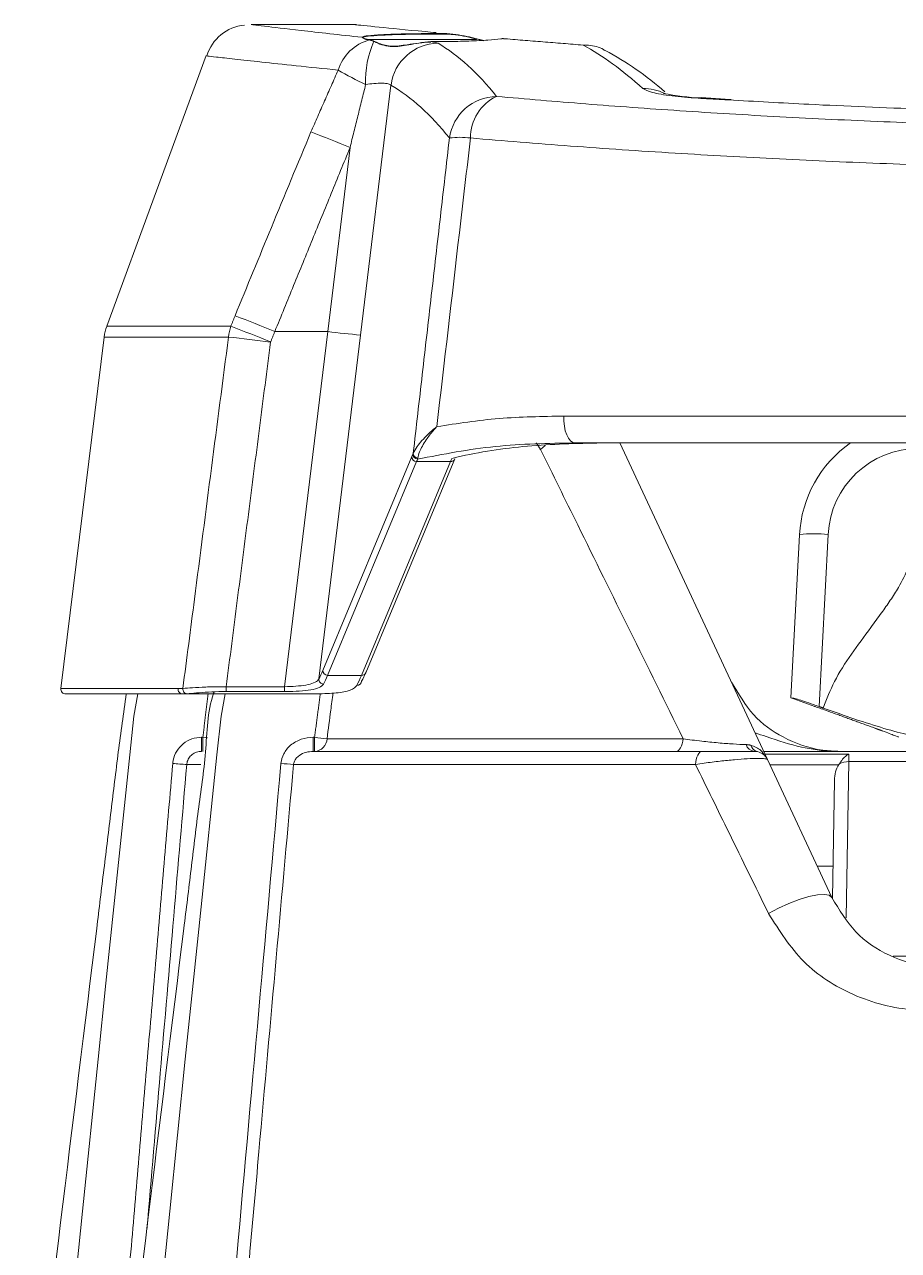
# Model space of a CAD drawing. Extents: x 11 to 120, y 2 to 94.
# Drawn here: x 52.708 to 54.537, y 89.015 to 91.578 of the extents above; entities that cross this region are included whole.
import ezdxf

# ---------------------------------------------------------------- set-up
doc = ezdxf.new("R2010")
doc.units = 0
doc.header["$MEASUREMENT"] = 0
doc.linetypes.add('SLD-Solid', pattern=[0])
doc.layers.add('OBJECT', color=7, linetype='CONTINUOUS')

msp = doc.modelspace()

# ---------------------------------------------------------------- linework, layer by layer
at = {"layer": 'OBJECT', "color": 7, "linetype": 'SLD-Solid', "lineweight": 15}
for p, q in [((53.4019, 91.5784), (53.182, 91.5784)), ((53.4201, 91.5483), (53.42, 91.5484)), ((53.4213, 91.5474), (53.6532, 91.5474)), ((53.6533, 91.5474), (53.422, 91.5474)), ((53.6541, 91.5484), (53.654, 91.5484)), ((53.6541, 91.5484), (53.6543, 91.5483)), ((53.7045, 91.5484), (53.7043, 91.5484)), ((53.7044, 91.5484), (53.7043, 91.5484)), ((53.7046, 91.5484), (53.7045, 91.5484)), ((53.0878, 91.5133), (52.8796, 90.9473)), ((53.4745, 91.4516), (53.411, 90.9291)), ((54.1171, 91.4243), (54.1234, 91.425)), ((54.1861, 91.4217), (54.1235, 91.4253)), ((54.1842, 91.4218), (54.1239, 91.4255)), ((53.342, 90.9364), (53.3888, 91.3212)), ((52.8796, 90.9473), (53.1392, 90.9473)), ((53.342, 90.9364), (53.2314, 90.9364)), ((53.2517, 90.1936), (53.342, 90.9364)), ((52.8742, 90.9249), (52.7839, 90.1896)), ((53.1344, 90.9249), (52.8742, 90.9249)), ((53.411, 90.9291), (53.3235, 90.2099)), ((53.8365, 90.7595), (56.5375, 90.7595)), ((53.7973, 90.6983), (53.7873, 90.6896)), ((56.5143, 90.7034), (53.8597, 90.7034)), ((54.0537, 90.7034), (53.9147, 90.7034)), ((53.9754, 90.7034), (53.9537, 90.7034)), ((54.2626, 90.0411), (53.9537, 90.7034)), ((54.0888, 90.7034), (53.9869, 90.7034)), ((54.436, 90.7034), (54.0808, 90.7034)), ((54.6645, 90.7034), (54.1247, 90.7034)), ((53.3319, 90.2278), (53.5181, 90.6749)), ((53.5279, 90.6645), (53.3417, 90.2173)), ((53.4128, 90.2173), (53.599, 90.6645)), ((53.422, 90.2227), (53.6082, 90.6699)), ((53.599, 90.6645), (53.5279, 90.6645)), ((54.3115, 90.1703), (54.3294, 90.5115)), ((54.3893, 90.512), (54.3704, 90.1521)), ((53.1296, 90.1835), (53.1296, 90.1936)), ((53.1296, 90.1936), (53.2517, 90.1936)), ((53.2517, 90.1835), (53.2517, 90.1936)), ((53.3417, 90.2173), (53.4128, 90.2173)), ((52.7839, 90.1896), (53.029, 90.1896)), ((53.0379, 90.1784), (52.7938, 90.1784)), ((52.9139, 90.1784), (52.8643, 90.1784)), ((53.0574, 90.1784), (53.0289, 90.1784)), ((53.2587, 90.1784), (53.0379, 90.1784)), ((53.2517, 90.1835), (53.1296, 90.1835)), ((54.3152, 90.169), (54.3115, 90.1703)), ((54.3152, 90.169), (54.3612, 90.1522)), ((53.0808, 90.0879), (53.0782, 90.0879)), ((53.0782, 90.0879), (53.0782, 90.0584)), ((53.0808, 90.0879), (53.0808, 90.0584)), ((53.3146, 90.0879), (53.3118, 90.0879)), ((53.3118, 90.0584), (53.3118, 90.0879)), ((53.3146, 90.0879), (53.3146, 90.0584)), ((54.0858, 90.0848), (53.3406, 90.0848)), ((54.1265, 90.0584), (53.3118, 90.0584)), ((54.2545, 90.0584), (54.9115, 90.0584)), ((54.4329, 90.0584), (54.2545, 90.0584)), ((54.4329, 90.0584), (54.2545, 90.0584)), ((54.4329, 90.0584), (54.2545, 90.0584)), ((54.4329, 90.0529), (54.2571, 90.0529)), ((54.397, 89.7528), (54.2626, 90.0411)), ((54.4327, 90.037), (54.4329, 90.0529)), ((53.0471, 90.031), (53.0767, 90.031)), ((53.2706, 90.031), (54.1117, 90.031)), ((54.2675, 90.0306), (54.4114, 90.0306)), ((54.427, 89.71), (54.4327, 90.037)), ((54.9115, 90.037), (54.4327, 90.037)), ((54.4024, 89.9977), (54.3981, 89.7513)), ((54.3992, 89.8184), (54.3664, 89.8184)), ((54.5257, 89.6298), (54.9615, 89.6298))]:
    msp.add_line(p, q, dxfattribs=at)
at = {"layer": 'OBJECT', "color": 7, "linetype": 'SLD-Solid', "lineweight": 15, "flags": 128}
for points in [[(53.4198, 91.5484), (53.4199, 91.5484), (53.42, 91.5484)], [(53.8597, 90.7034), (53.8548, 90.7045), (53.8501, 90.7078), (53.8458, 90.7132), (53.8422, 90.7203), (53.8393, 90.7289), (53.8373, 90.7386), (53.8364, 90.7489), (53.8365, 90.7595)], [(52.945, 90.1784), (52.9364, 90.1318), (52.928, 90.0512), (52.8946, 89.7331), (52.8781, 89.574), (52.8616, 89.4149), (52.829, 89.0966), (52.8075, 88.8844), (52.7934, 88.7428), (52.7841, 88.6482), (52.7781, 88.5852), (52.7742, 88.5431), (52.7716, 88.515), (52.77, 88.4962), (52.769, 88.4837), (52.7683, 88.4753), (52.7679, 88.4697), (52.7677, 88.466), (52.7675, 88.4635), (52.7675, 88.4618), (52.7674, 88.4607), (52.7674, 88.4599), (52.7674, 88.4594), (52.7674, 88.4591), (52.7675, 88.4589), (52.7675, 88.4587), (52.7675, 88.4586), (52.7675, 88.4585), (52.7675, 88.4585), (52.7675, 88.4585), (52.7676, 88.4584), (52.7676, 88.4584), (52.7676, 88.4584), (52.7676, 88.4584), (52.7676, 88.4584)], [(53.1275, 90.1784), (53.1189, 90.1318), (53.1104, 90.0512), (53.0771, 89.7331), (53.0606, 89.574), (53.0441, 89.4149), (53.0114, 89.0966), (52.99, 88.8844), (52.9759, 88.7428), (52.9666, 88.6482), (52.9606, 88.5852), (52.9566, 88.5431), (52.9541, 88.515), (52.9525, 88.4962), (52.9514, 88.4837), (52.9508, 88.4753), (52.9504, 88.4697), (52.9501, 88.466), (52.95, 88.4635), (52.9499, 88.4618), (52.9499, 88.4607), (52.9499, 88.4599), (52.9499, 88.4594), (52.9499, 88.4591), (52.9499, 88.4589), (52.9499, 88.4587), (52.95, 88.4586), (52.95, 88.4585), (52.95, 88.4585), (52.95, 88.4585), (52.95, 88.4584), (52.95, 88.4584), (52.95, 88.4584), (52.95, 88.4584), (52.95, 88.4584)], [(53.0906, 90.0867), (53.0859, 90.0873), (53.0808, 90.0879)], [(54.0858, 90.0848), (54.0852, 90.0795), (54.0841, 90.0744), (54.0826, 90.0699), (54.0806, 90.0659), (54.0783, 90.0627), (54.0758, 90.0604), (54.0731, 90.0589), (54.0703, 90.0584)], [(54.1265, 90.0584), (54.1238, 90.0579), (54.1211, 90.0564), (54.1187, 90.0539), (54.1165, 90.0505), (54.1146, 90.0464), (54.1132, 90.0417), (54.1122, 90.0365), (54.1117, 90.031)], [(54.397, 89.7528), (54.3917, 89.7574), (54.3815, 89.7594), (54.367, 89.7585), (54.349, 89.7549), (54.3286, 89.7488), (54.3069, 89.7404), (54.2852, 89.7304), (54.2646, 89.7192)]]:
    msp.add_lwpolyline(points, dxfattribs=at)
at = {"layer": 'OBJECT', "color": 7, "linetype": 'SLD-Solid', "lineweight": 15}
for centre, radius, start, end in [((53.1759, 91.487), 0.0904, 95.1359, 163.4201), ((53.414, 91.5507), 0.001, 30.2792, 90.0302), ((53.4547, 91.4545), 0.0952, 105.3477, 162.5386), ((53.4198, 91.5475), 0.000923, 70.2229, 99.1686), ((53.6195, 91.4618), 0.1982, 155.6676, 182.5322), ((53.5741, 91.4388), 0.1004, 90.6214, 172.6578), ((53.6541, 91.5475), 0.000935, 95.0958, 182.0619), ((53.6542, 91.5474), 0.000928, 94.9576, 181.4457), ((53.6152, 90.9491), 0.6523, 48.5019, 61.8767), ((53.7533, 92.1606), 0.7815, 240.113, 244.8732), ((53.6969, 91.327), 0.101, 90.8676, 171.9948), ((53.7363, 91.3418), 0.0955, 115.4103, 180.3891), ((54.0032, 91.3467), 0.0978, 63.2039, 91.0313), ((54.135, 91.8556), 0.4307, 257.9358, 268.4601), ((52.069, 88.1479), 3.4368, 67.4171, 68.8858), ((53.6188, 91.1652), 0.1773, 82.8774, 97.1226), ((51.9777, 87.8761), 3.3072, 67.7219, 69.2715), ((52.9734, 90.9127), 0.1, 159.8, 173), ((53.2444, 90.913), 0.1106, 161.9536, 173.8113), ((51.9722, 87.8602), 3.3004, 67.7371, 69.291), ((53.514, 92.2301), 1.3051, 262.4274, 265.4721), ((52.8017, 87.7415), 3.2007, 82.4457, 84.0336), ((53.5305, 90.6798), 0.0102, 178.1906, 267.9347), ((53.5312, 90.6818), 0.0102, 179.3462, 265.2479), ((54.579, 90.4984), 0.25, 124.9152, 177), ((54.579, 90.5021), 0.19, 90, 177), ((53.5283, 90.6747), 0.0102, 178.7677, 267.9095), ((53.5998, 90.6737), 0.00921, 264.7775, 335.6643), ((54.3615, 90.2654), 0.2482, 83.5663, 97.4335), ((53.3421, 90.2276), 0.0102, 178.7677, 267.9095), ((53.4136, 90.2265), 0.00921, 264.7775, 335.6643), ((53.3337, 90.2093), 0.0102, 176.6195, 268.0996), ((53.4037, 90.2059), 0.00933, 266.5384, 354.4818), ((52.7938, 90.1884), 0.01, 173, 270), ((53.0385, 90.1881), 0.00967, 170.6544, 266.2787), ((53.0488, 90.1886), 0.00985, 171.8397, 264.8762), ((53.4459, 91.07), 0.9909, 262.3835, 263.9005), ((53.3129, 90.0861), 0.0278, 273.4847, 357.1677), ((54.2367, 90.078), 0.0197, 195.8828, 263.3455), ((54.2462, 90.0765), 0.0193, 195.2973, 255.07), ((54.2354, 90.0284), 0.03, 25, 78.8348), ((53.076, 90.6454), 0.6151, 264.5615, 267.3104), ((53.3343, 91.0012), 0.9722, 264.6847, 266.2429), ((54.4316, 89.9969), 0.0401, 88.4209, 118.9184)]:
    msp.add_arc(centre, radius, start, end, dxfattribs=at)
for centre, major_axis, ratio, start_param, end_param in [((51.2981, 74.2014), (2.1689, 17.375), 0.120232, 6.166548, 6.230996), ((55.8594, 74.2014), (-2.1689, 17.375), 0.120232, 6.143924, 6.197792), ((51.1996, 74.2136), (2.1692, 17.275), 0.120906, 6.166722, 6.23117), ((53.4841, 90.2046), (0.064, 0.5099), 0.120906, 0.385369, 0.412418), ((53.494, 90.2034), (0.0641, 0.4999), 0.123247, 0.385982, 0.413031), ((53.565, 90.2034), (0.0641, 0.4999), 0.123247, 0.377133, 0.413031), ((53.3645, 90.6796), (0.0615, 0.4899), 0.120906, 3.445752, 3.554011), ((53.4553, 90.6772), (0.0615, 0.4899), 0.120906, 3.427547, 3.554011), ((53.3744, 90.6784), (0.0615, 0.4999), 0.118561, 3.445151, 3.55341), ((53.4454, 90.6784), (0.0615, 0.4999), 0.118561, 3.426946, 3.55341), ((54.4324, 89.9971), (0.0008, 0.0477), 0.62936, 0.801932, 1.57041)]:
    msp.add_ellipse(centre, major_axis=major_axis, ratio=ratio, start_param=start_param, end_param=end_param, dxfattribs=at)
for points, knots in [([(53.1816, 91.5784), (53.1817, 91.5784), (53.1829, 91.5782), (53.1854, 91.5779), (53.1879, 91.5776), (53.2147, 91.5744), (53.2772, 91.5668), (53.368, 91.5568), (53.414, 91.5517)], [0, 0, 0, 0, 0.010095, 0.094011, 0.176827, 0.354266, 0.6732, 1, 1, 1, 1]), ([(53.5688, 91.5614), (53.5612, 91.5621), (53.5106, 91.5668), (53.4436, 91.5735), (53.3961, 91.5784), (53.4006, 91.5779), (53.4019, 91.5778)], [0, 0, 0, 0, 0.066123, 0.44187, 0.828577, 1, 1, 1, 1]), ([(53.414, 91.5517), (53.4156, 91.5526), (53.4189, 91.5545), (53.4448, 91.5568), (53.4831, 91.5585), (53.5309, 91.5594), (53.5686, 91.5595), (53.5883, 91.5593), (53.5913, 91.5593)], [0, 0, 0, 0, 0.19324, 0.386487, 0.579566, 0.772391, 0.965024, 1, 1, 1, 1]), ([(53.5911, 91.5583), (53.5743, 91.5584), (53.5405, 91.5585), (53.4918, 91.5577), (53.4516, 91.5561), (53.4241, 91.5539), (53.4154, 91.552), (53.4151, 91.5509), (53.415, 91.5507)], [0, 0, 0, 0, 0.192566, 0.385131, 0.577738, 0.770507, 0.963514, 1, 1, 1, 1]), ([(53.6532, 91.5474), (53.6391, 91.5514), (53.6198, 91.5569), (53.5972, 91.558), (53.5911, 91.5583)], [0, 0, 0, 0, 0.728741, 1, 1, 1, 1]), ([(53.5913, 91.5593), (53.6079, 91.5576), (53.6305, 91.5552), (53.6492, 91.5498), (53.6541, 91.5483)], [0, 0, 0, 0, 0.736893, 1, 1, 1, 1]), ([(53.558, 91.5427), (53.5411, 91.5407), (53.5121, 91.5372), (53.4754, 91.5306), (53.4528, 91.5375), (53.4424, 91.542), (53.4389, 91.5435)], [0, 0, 0, 0, 0.356931, 0.612992, 0.87017, 1, 1, 1, 1]), ([(53.4398, 91.5426), (53.4501, 91.538), (53.4683, 91.53), (53.5079, 91.5343), (53.5374, 91.5414), (53.5552, 91.5417), (53.558, 91.5417)], [0, 0, 0, 0, 0.35074, 0.624871, 0.939556, 1, 1, 1, 1]), ([(53.7044, 91.5484), (53.6963, 91.5475), (53.6801, 91.5457), (53.6387, 91.5437), (53.5961, 91.5427), (53.5685, 91.5427), (53.558, 91.5427)], [0, 0, 0, 0, 0.276322, 0.552658, 0.828641, 1, 1, 1, 1]), ([(53.558, 91.5427), (53.558, 91.5427), (53.5659, 91.5416), (53.5694, 91.5404), (53.573, 91.5392)], [0, 0, 0, 0, 0.008018, 1, 1, 1, 1]), ([(53.9223, 91.5239), (53.9213, 91.5247), (53.9115, 91.5319), (53.895, 91.5346), (53.8805, 91.5355), (53.8767, 91.5354), (53.8766, 91.5354)], [0, 0, 0, 0, 0.079323, 0.761323, 0.990732, 1, 1, 1, 1]), ([(53.3639, 91.4831), (53.3335, 91.4862), (53.2725, 91.4924), (53.2007, 91.5002), (53.1442, 91.5065), (53.1082, 91.5106), (53.0896, 91.5127), (53.0894, 91.5128), (53.0892, 91.5128)], [0, 0, 0, 0, 0.176776, 0.355029, 0.53797, 0.722538, 0.884241, 1, 1, 1, 1]), ([(53.4745, 91.4516), (53.473, 91.4527), (53.4701, 91.4549), (53.457, 91.4559), (53.4402, 91.4552), (53.4273, 91.4538), (53.4215, 91.4531)], [0, 0, 0, 0, 0.262327, 0.524834, 0.784589, 1, 1, 1, 1]), ([(53.6954, 91.4281), (53.757, 91.4227), (53.8806, 91.4121), (54.0794, 91.3977), (54.2877, 91.3851), (54.5024, 91.3749), (54.7204, 91.3674), (54.9413, 91.3626), (55.1667, 91.3608), (55.391, 91.362), (55.6112, 91.3662), (55.827, 91.3731), (56.0408, 91.3827), (56.2564, 91.3952), (56.4715, 91.4103), (56.6094, 91.4221), (56.6787, 91.4281)], [0, 0, 0, 0, 0.069423, 0.139315, 0.210704, 0.282616, 0.352042, 0.421958, 0.493432, 0.565446, 0.634079, 0.703187, 0.773786, 0.844894, 0.922121, 1, 1, 1, 1]), ([(54.0015, 91.4444), (54.0068, 91.4417), (54.0175, 91.4361), (54.0594, 91.4288), (54.0981, 91.4258), (54.1171, 91.4243)], [0, 0, 0, 0, 0.336948, 0.673845, 1, 1, 1, 1]), ([(56.2041, 91.4214), (56.1572, 91.4186), (56.0457, 91.4121), (55.8605, 91.404), (55.6512, 91.397), (55.4383, 91.3926), (55.2257, 91.3908), (55.0128, 91.3917), (54.799, 91.3951), (54.5761, 91.4016), (54.3683, 91.41), (54.2366, 91.4176), (54.1809, 91.4208)], [0, 0, 0, 0, 0.073735, 0.174905, 0.279004, 0.383102, 0.484278, 0.585454, 0.689583, 0.793713, 0.912817, 1, 1, 1, 1]), ([(53.1482, 90.9692), (53.1735, 91.0309), (53.2261, 91.1593), (53.2794, 91.2874), (53.307, 91.3539)], [0, 0, 0, 0, 0.480478, 1, 1, 1, 1]), ([(53.6408, 91.3411), (53.6331, 91.2751), (53.6096, 91.0739), (53.5861, 90.8727), (53.5704, 90.7375)], [0, 0, 0, 0, 0.328344, 1, 1, 1, 1]), ([(56.7332, 91.3411), (56.6688, 91.3358), (56.5396, 91.3251), (56.332, 91.3108), (56.1144, 91.2982), (55.8903, 91.288), (55.6628, 91.2806), (55.4324, 91.2759), (55.1974, 91.2742), (54.9636, 91.2756), (54.734, 91.28), (54.5089, 91.2871), (54.286, 91.2968), (54.0649, 91.3093), (53.8476, 91.324), (53.7099, 91.3354), (53.6408, 91.3411)], [0, 0, 0, 0, 0.069874, 0.140224, 0.21209, 0.284485, 0.354361, 0.42473, 0.496663, 0.569139, 0.63829, 0.70792, 0.779053, 0.850702, 0.925062, 1, 1, 1, 1]), ([(53.039, 90.19), (53.0471, 90.2523), (53.0788, 90.4972), (53.1107, 90.7422), (53.1344, 90.9249)], [0, 0, 0, 0, 0.25403, 1, 1, 1, 1]), ([(53.5704, 90.7375), (53.6135, 90.7442), (53.7001, 90.7574), (53.7909, 90.7588), (53.8365, 90.7595)], [0, 0, 0, 0, 0.497922, 1, 1, 1, 1]), ([(53.521, 90.6819), (53.5234, 90.6864), (53.5294, 90.6975), (53.5472, 90.7175), (53.5629, 90.7315), (53.5693, 90.7367), (53.5703, 90.7375), (53.5704, 90.7375)], [0, 0, 0, 0, 0.291275, 0.731777, 0.961023, 0.995992, 1, 1, 1, 1]), ([(53.5704, 90.7375), (53.5703, 90.7375), (53.5695, 90.7366), (53.5671, 90.734), (53.5591, 90.7249), (53.546, 90.7077), (53.5338, 90.6863), (53.5314, 90.6758), (53.5304, 90.6716)], [0, 0, 0, 0, 0.003811, 0.036464, 0.111775, 0.383706, 0.753032, 1, 1, 1, 1]), ([(53.8597, 90.7034), (53.8036, 90.7025), (53.6906, 90.7006), (53.5838, 90.6799), (53.5301, 90.6695)], [0, 0, 0, 0, 0.497068, 1, 1, 1, 1]), ([(53.6019, 90.6711), (53.6054, 90.672), (53.6568, 90.684), (53.7595, 90.6999), (53.8627, 90.7022), (53.9147, 90.7034)], [0, 0, 0, 0, 0.035179, 0.514633, 1, 1, 1, 1]), ([(53.7873, 90.6896), (53.8131, 90.6373), (53.8744, 90.5135), (53.9739, 90.3118), (54.0485, 90.1605), (54.0858, 90.0848)], [0, 0, 0, 0, 0.267535, 0.633327, 1, 1, 1, 1]), ([(53.9754, 90.7034), (53.9784, 90.7034), (53.9841, 90.7034), (53.986, 90.7034), (53.9869, 90.7034)], [0, 0, 0, 0, 0.519167, 1, 1, 1, 1]), ([(54.1247, 90.7034), (54.1134, 90.7034), (54.0904, 90.7034), (54.0661, 90.7034), (54.0537, 90.7034)], [0, 0, 0, 0, 0.49149, 1, 1, 1, 1]), ([(54.3789, 90.1491), (54.3861, 90.1678), (54.4016, 90.2074), (54.4379, 90.2625), (54.4724, 90.3092), (54.5001, 90.3465), (54.5195, 90.3742), (54.5393, 90.4055), (54.559, 90.4424), (54.5651, 90.4728), (54.5682, 90.4876)], [0, 0, 0, 0, 0.15382, 0.32546, 0.503781, 0.600006, 0.681858, 0.763121, 0.884543, 1, 1, 1, 1]), ([(53.039, 90.19), (53.0451, 90.1905), (53.0573, 90.1914), (53.0864, 90.1931), (53.1117, 90.1937), (53.1263, 90.1936), (53.1296, 90.1936)], [0, 0, 0, 0, 0.302947, 0.605662, 0.913216, 1, 1, 1, 1]), ([(53.2517, 90.1936), (53.2597, 90.1938), (53.2758, 90.1944), (53.2973, 90.1969), (53.3137, 90.2012), (53.3212, 90.206), (53.3231, 90.2092), (53.3235, 90.2099)], [0, 0, 0, 0, 0.231454, 0.4628, 0.696832, 0.93503, 1, 1, 1, 1]), ([(53.3334, 90.1991), (53.331, 90.1966), (53.3263, 90.1914), (53.3078, 90.1867), (53.2835, 90.1842), (53.2635, 90.1835), (53.253, 90.1835), (53.2517, 90.1835)], [0, 0, 0, 0, 0.247397, 0.49508, 0.735442, 0.96735, 1, 1, 1, 1]), ([(53.2587, 90.1784), (53.2755, 90.1784), (53.309, 90.1784), (53.3527, 90.1793), (53.3854, 90.1835), (53.3991, 90.1904), (53.4025, 90.1957), (53.4031, 90.1966)], [0, 0, 0, 0, 0.235871, 0.47166, 0.709708, 0.951941, 1, 1, 1, 1]), ([(54.4138, 90.0584), (54.4018, 90.0589), (54.3602, 90.0608), (54.2972, 90.0829), (54.2307, 90.13), (54.2015, 90.1787), (54.1872, 90.2028)], [0, 0, 0, 0, 0.130798, 0.454343, 0.731133, 1, 1, 1, 1]), ([(52.7076, 88.4584), (52.758, 88.8683), (52.8134, 89.3193), (52.8737, 89.8112), (52.8889, 89.9342), (52.9034, 90.0567), (52.9148, 90.138), (52.9204, 90.1784)], [0, 0, 0, 0, 0.71491, 0.786401, 0.857893, 0.929384, 1, 1, 1, 1]), ([(52.89, 88.4584), (52.9401, 88.8684), (52.9951, 89.3194), (53.0563, 89.8111), (53.0705, 89.9344), (53.0893, 90.0564), (53.09, 90.1416), (53.1037, 90.1815), (53.104, 90.1824)], [0, 0, 0, 0, 0.713221, 0.784544, 0.855866, 0.927188, 0.998448, 1, 1, 1, 1]), ([(53.0289, 90.1784), (53.0261, 90.1784), (53.0204, 90.1784), (53.0143, 90.1784), (53.0119, 90.1784), (53.0114, 90.1784)], [0, 0, 0, 0, 0.436722, 0.873503, 1, 1, 1, 1]), ([(53.1296, 90.1835), (53.1194, 90.1834), (53.099, 90.1831), (53.072, 90.1811), (53.0557, 90.1795), (53.0494, 90.179), (53.0479, 90.1788)], [0, 0, 0, 0, 0.301009, 0.601823, 0.907075, 1, 1, 1, 1]), ([(53.0675, 90.1784), (53.0674, 90.1784), (53.0673, 90.1784), (53.0663, 90.1784), (53.0659, 90.1784)], [0, 0, 0, 0, 0.617885, 1, 1, 1, 1]), ([(53.3406, 90.0848), (53.3432, 90.1046), (53.3474, 90.1364), (53.3515, 90.1682), (53.3531, 90.1802)], [0, 0, 0, 0, 0.623529, 1, 1, 1, 1]), ([(54.3153, 90.1703), (54.3182, 90.1695), (54.3241, 90.1678), (54.3396, 90.1628), (54.3558, 90.1573), (54.3664, 90.1535), (54.3704, 90.1521)], [0, 0, 0, 0, 0.272657, 0.546141, 0.8274, 1, 1, 1, 1]), ([(54.4089, 90.1354), (54.4023, 90.1378), (54.3898, 90.1423), (54.3743, 90.1477), (54.3647, 90.1511), (54.3603, 90.1525), (54.361, 90.1523), (54.3612, 90.1522)], [0, 0, 0, 0, 0.269503, 0.506961, 0.727956, 0.938633, 1, 1, 1, 1]), ([(54.5954, 90.0884), (54.5839, 90.0894), (54.5607, 90.0913), (54.5075, 90.1057), (54.446, 90.1253), (54.4013, 90.1412), (54.3789, 90.1491)], [0, 0, 0, 0, 0.249468, 0.499319, 0.749167, 1, 1, 1, 1]), ([(54.4138, 90.0584), (54.4136, 90.0584), (54.4126, 90.0584), (54.4081, 90.0584), (54.381, 90.0591), (54.3298, 90.066), (54.2794, 90.0826), (54.2442, 90.0945), (54.2364, 90.0971)], [0, 0, 0, 0, 0.002732, 0.016789, 0.07437, 0.454751, 0.880625, 1, 1, 1, 1]), ([(54.5365, 90.0884), (54.5363, 90.0885), (54.5358, 90.0887), (54.5307, 90.0907), (54.5207, 90.0945), (54.5069, 90.0998), (54.4949, 90.1042), (54.4881, 90.1067), (54.4868, 90.1071)], [0, 0, 0, 0, 0.124598, 0.319203, 0.5187, 0.729034, 0.951523, 1, 1, 1, 1]), ([(53.0177, 90.0331), (53.018, 90.0355), (53.0191, 90.0446), (53.0253, 90.0598), (53.0391, 90.0753), (53.0575, 90.0859), (53.0713, 90.0872), (53.0782, 90.0879)], [0, 0, 0, 0, 0.081782, 0.307582, 0.536948, 0.768514, 1, 1, 1, 1]), ([(53.2442, 90.0331), (53.2443, 90.0333), (53.2449, 90.0401), (53.2492, 90.0546), (53.2641, 90.0727), (53.2862, 90.0855), (53.3032, 90.0871), (53.3118, 90.0879)], [0, 0, 0, 0, 0.005173, 0.217905, 0.46291, 0.731847, 1, 1, 1, 1]), ([(54.2177, 90.0726), (54.209, 90.0729), (54.1913, 90.0736), (54.1582, 90.0762), (54.1216, 90.0799), (54.0985, 90.083), (54.0858, 90.0848)], [0, 0, 0, 0, 0.220289, 0.445216, 0.694221, 1, 1, 1, 1]), ([(54.2579, 90.0474), (54.255, 90.0521), (54.248, 90.0634), (54.2351, 90.0684), (54.2276, 90.0714)], [0, 0, 0, 0, 0.412648, 1, 1, 1, 1]), ([(54.5338, 90.0895), (54.5347, 90.0891), (54.5364, 90.0884), (54.5365, 90.0884), (54.5365, 90.0884)], [0, 0, 0, 0, 0.585772, 1, 1, 1, 1]), ([(53.0782, 90.0584), (53.0747, 90.0581), (53.0676, 90.0574), (53.0581, 90.0522), (53.051, 90.0444), (53.0478, 90.0368), (53.0473, 90.0322), (53.0471, 90.031)], [0, 0, 0, 0, 0.236418, 0.470095, 0.698088, 0.91992, 1, 1, 1, 1]), ([(53.3118, 90.0584), (53.3066, 90.058), (53.2964, 90.0573), (53.2842, 90.0517), (53.2772, 90.0455), (53.2732, 90.04), (53.2712, 90.0355), (53.2707, 90.032), (53.2706, 90.031)], [0, 0, 0, 0, 0.29554, 0.57572, 0.740311, 0.809198, 0.945635, 1, 1, 1, 1]), ([(54.1117, 90.031), (54.1178, 90.032), (54.1339, 90.0344), (54.1622, 90.038), (54.1934, 90.0411), (54.2208, 90.0431), (54.2431, 90.0439), (54.2587, 90.0433), (54.2613, 90.0418), (54.2626, 90.0411)], [0, 0, 0, 0, 0.099425, 0.265865, 0.416098, 0.557611, 0.700775, 0.851617, 1, 1, 1, 1]), ([(54.2344, 90.0584), (54.2337, 90.0584), (54.2314, 90.0584), (54.2227, 90.0584), (54.2067, 90.0584), (54.1868, 90.0584), (54.1639, 90.0584), (54.143, 90.0584), (54.131, 90.0584), (54.1265, 90.0584)], [0, 0, 0, 0, 0.072611, 0.232465, 0.384312, 0.536497, 0.701328, 0.887553, 1, 1, 1, 1]), ([(54.4123, 90.032), (54.4147, 90.0355), (54.4194, 90.0423), (54.4265, 90.049), (54.4309, 90.0519), (54.4328, 90.0529), (54.4329, 90.0529)], [0, 0, 0, 0, 0.378286, 0.740602, 0.992265, 1, 1, 1, 1]), ([(52.9637, 89.0579), (52.9824, 89.2765), (53.0102, 89.6009), (53.038, 89.9252), (53.0471, 90.031)], [0, 0, 0, 0, 0.673818, 1, 1, 1, 1]), ([(53.2442, 90.0331), (53.2113, 89.6662), (53.1642, 89.1413), (53.1173, 88.6164), (53.1031, 88.4584)], [0, 0, 0, 0, 0.699038, 1, 1, 1, 1]), ([(53.1714, 88.9229), (53.1732, 88.9428), (53.1821, 89.0424), (53.2151, 89.4118), (53.2464, 89.7612), (53.2706, 90.031)], [0, 0, 0, 0, 0.053919, 0.269597, 1, 1, 1, 1]), ([(54.1117, 90.031), (54.1351, 89.9834), (54.1858, 89.8801), (54.237, 89.7756), (54.2646, 89.7192)], [0, 0, 0, 0, 0.460735, 1, 1, 1, 1]), ([(54.6236, 89.6084), (54.6175, 89.6086), (54.5804, 89.6094), (54.5164, 89.6274), (54.4429, 89.6764), (54.4123, 89.7274), (54.397, 89.7528)], [0, 0, 0, 0, 0.063317, 0.382239, 0.692331, 1, 1, 1, 1]), ([(54.2646, 89.7192), (54.2871, 89.6837), (54.3323, 89.6121), (54.4411, 89.5431), (54.5344, 89.5185), (54.5881, 89.5173), (54.5971, 89.5171)], [0, 0, 0, 0, 0.304165, 0.612213, 0.935018, 1, 1, 1, 1])]:
    msp.add_open_spline(points, degree=3, knots=knots, dxfattribs=at)
for points in [[(53.4195, 91.5484), (53.414, 91.5517)], [(53.4195, 91.5484), (53.4196, 91.5484)], [(53.4295, 91.5463), (53.4196, 91.5484)], [(53.4389, 91.5435), (53.4295, 91.5463)], [(53.6532, 91.5474), (53.6533, 91.5474)], [(53.6543, 91.5483), (53.669, 91.5445)], [(53.7044, 91.5484), (53.7046, 91.5484)], [(53.7081, 91.549), (53.7046, 91.5484)], [(53.8766, 91.5354), (53.7081, 91.549)], [(53.7146, 91.5484), (53.7081, 91.549)], [(53.307, 91.3539), (53.3639, 91.4831)], [(53.4215, 91.4531), (53.3888, 91.3212)], [(54.1809, 91.4208), (54.1171, 91.4243)], [(53.3888, 91.3212), (53.2314, 90.9364)], [(53.521, 90.6819), (53.5968, 91.3411)], [(53.1392, 90.9473), (53.1482, 90.9692)], [(53.2314, 90.9364), (53.2225, 90.9145)], [(53.2225, 90.9145), (53.1296, 90.1936)], [(53.5203, 90.6801), (53.521, 90.6819)], [(53.7787, 90.7034), (53.7873, 90.6896)], [(53.5304, 90.6716), (53.5301, 90.6695)], [(53.029, 90.1896), (53.039, 90.19)], [(53.0479, 90.1788), (53.0379, 90.1784)], [(53.0918, 90.1784), (53.0808, 90.0879)], [(53.3266, 90.1791), (53.3146, 90.0879)], [(54.3152, 90.169), (54.3153, 90.1703)], [(54.3789, 90.1491), (54.3704, 90.1521)], [(54.4868, 90.1071), (54.4089, 90.1354)], [(54.4868, 90.1071), (54.5037, 90.1009)], [(54.2276, 90.0714), (54.2177, 90.0726)], [(54.2344, 90.0584), (54.2412, 90.0578)], [(53.0177, 90.0331), (52.8826, 88.4584)], [(54.4114, 90.0306), (54.4123, 90.032)]]:
    msp.add_open_spline(points, degree=1, dxfattribs=at)

doc.saveas('drawing.dxf')
